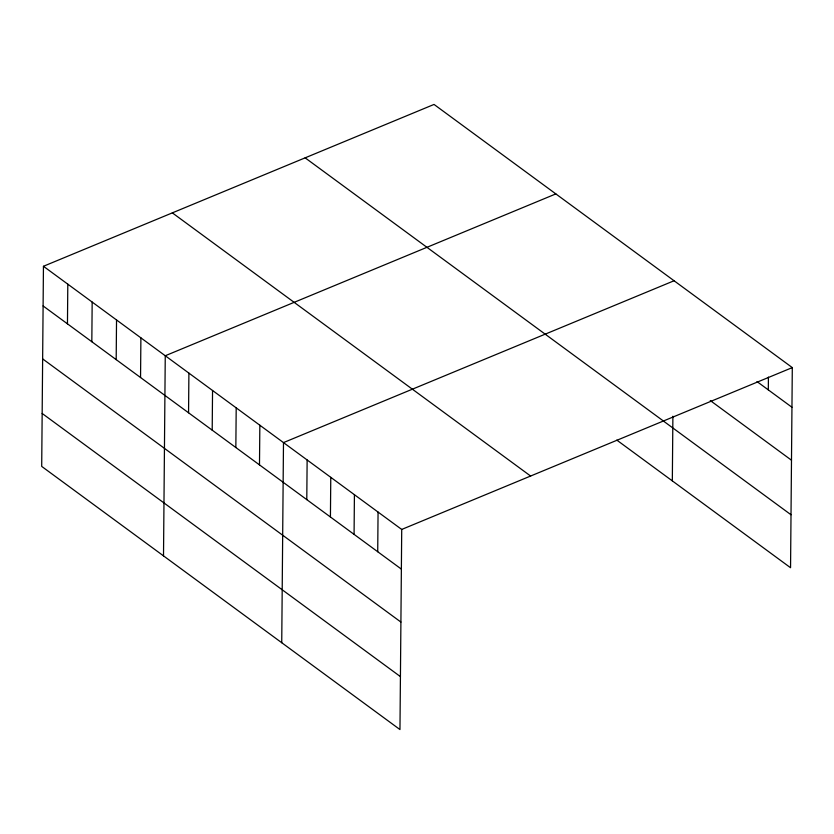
<?xml version="1.0" encoding="UTF-8"?>
<svg xmlns="http://www.w3.org/2000/svg" width="834" height="834" viewBox="0 0 834 834"><rect width="100%" height="100%" fill="white"/><g stroke="black" fill="none" stroke-linecap="round" stroke-linejoin="round"><path stroke-width="1.25" d="M43.451 266.275L41.7 466.404L399.966 729.562L401.717 529.444L43.451 266.275L434.034 104.438L792.3 367.596L790.549 567.725L616.806 440.102M67.46 323.832L67.804 284.175M91.823 341.731L92.167 302.075M116.187 359.631L116.531 319.964M140.55 377.521L140.894 337.864M163.506 555.882L165.257 355.753L555.84 193.905M188.557 412.788L188.901 373.121M212.201 430.156L212.545 390.489M235.845 447.524L236.199 407.857M259.489 464.892L259.843 425.225M281.736 642.722L283.487 442.604L674.07 280.756M306.787 499.629L307.131 459.972M330.431 516.997L330.775 477.34M354.075 534.365L354.419 494.708M377.719 551.733L378.063 512.076M672.329 480.874L672.892 416.229M768.312 389.885L768.416 377.093M401.717 529.444L792.3 367.596M757.001 381.576L791.956 407.253M710.276 400.549L791.487 460.212M305.14 157.845L663.405 421.003M663.53 421.128L791.018 514.766M172.336 212.868L530.612 476.037M43.097 305.942L401.363 569.101M42.638 358.891L400.904 622.06M42.159 413.456L400.424 676.614"/></g></svg>
